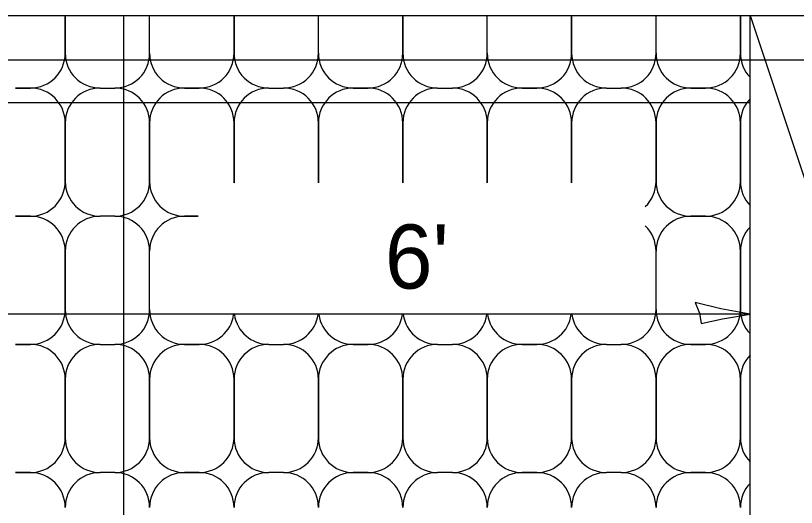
# Model space of a CAD drawing. Extents: x 0 to 2.83, y -0.12 to 1.83.
# Drawn here: x 0.858 to 1.0002, y 1.4835 to 1.573 of the extents above; entities that cross this region are included whole.
import ezdxf

# ---------------------------------------------------------------- set-up
doc = ezdxf.new("R2010")
doc.units = 0
doc.layers.add('RD_Pr_Roadway_Dimensions', color=7, linetype='Continuous')
doc.layers.add('SH_General_Details', color=7, linetype='Continuous')

msp = doc.modelspace()

# ---------------------------------------------------------------- linework, layer by layer
at = {"layer": 'RD_Pr_Roadway_Dimensions'}
for p, q in [((0.8777306488817528, 1.5186865079010523), (0.6497306488817528, 1.5186865079010523)), ((0.9917306488817528, 1.5186865079010523), (0.8777306488817528, 1.5186865079010523))]:
    msp.add_line(p, q, dxfattribs=at)
msp.add_lwpolyline([(0.9817326488761201, 1.5207785078885652), (0.9825466488866106, 1.518856507897625), (0.9828606488769844, 1.5170145078899957), (0.9867306488817528, 1.5178205078842735), (0.9917306488817528, 1.5186865079010523), (0.9863966488709643, 1.5196565078894293)], close=True, dxfattribs=at)
at = {"layer": 'SH_General_Details'}
for p, q in [((0.24806748222019231, 1.5729995912315942), (1.2997618155544592, 1.5729995912315942)), ((0.8670653155511215, 1.5661580078999198), (0.8670653155511215, 1.5729995912315942)), ((0.8670653155511215, 1.5729995912315942), (0.8670653155511215, 1.5661580078999198)), ((0.8670653155511215, 1.5729995912315942), (0.8670653155511215, 1.5661580078999198)), ((0.8777306488817528, 1.230999591231594), (0.8777306488817528, 1.5729995912315942)), ((0.8824299822119966, 1.5661580078999198), (0.8824299822119966, 1.5729995912315942)), ((0.8824299822119966, 1.5661580078999198), (0.8824299822119966, 1.5729995912315942)), ((0.8824299822119966, 1.5661580078999198), (0.8824299822119966, 1.5729995912315942)), ((0.8977946488728716, 1.5661580078999198), (0.8977946488728716, 1.5729995912315942)), ((0.8977946488728716, 1.5729995912315942), (0.8977946488728716, 1.5661580078999198)), ((0.8977946488728716, 1.5729995912315942), (0.8977946488728716, 1.5661580078999198)), ((0.9131593155531182, 1.5661580078999198), (0.9131593155531182, 1.5729995912315942)), ((0.9131593155531182, 1.5661580078999198), (0.9131593155531182, 1.5729995912315942)), ((0.9131593155531182, 1.5661580078999198), (0.9131593155531182, 1.5729995912315942)), ((0.9285239822139933, 1.5661580078999198), (0.9285239822139933, 1.5729995912315942)), ((0.9285239822139933, 1.5729995912315942), (0.9285239822139933, 1.5661580078999198)), ((0.9285239822139933, 1.5729995912315942), (0.9285239822139933, 1.5661580078999198)), ((0.9438886488741234, 1.5661580078999198), (0.9438886488741234, 1.5729995912315942)), ((0.9438886488741234, 1.5661580078999198), (0.9438886488741234, 1.5729995912315942)), ((0.9438886488741234, 1.5661580078999198), (0.9438886488741234, 1.5729995912315942)), ((0.9592533155551151, 1.5661580078999198), (0.9592533155551151, 1.5729995912315942)), ((0.9592533155551151, 1.5729995912315942), (0.9592533155551151, 1.5661580078999198)), ((0.9592533155551151, 1.5729995912315942), (0.9592533155551151, 1.5661580078999198)), ((0.9746179822152451, 1.5661580078999198), (0.9746179822152451, 1.5729995912315942)), ((0.9746179822152451, 1.5661580078999198), (0.9746179822152451, 1.5729995912315942)), ((0.9746179822152451, 1.5661580078999198), (0.9746179822152451, 1.5729995912315942)), ((0.9899826488761201, 1.5661580078999198), (0.9899826488761201, 1.5729995912315942)), ((0.9899826488761201, 1.5729995912315942), (0.9899826488761201, 1.5661580078999198)), ((0.9899826488761201, 1.5729995912315942), (0.9899826488761201, 1.5661580078999198)), ((0.9917306488817528, 1.230999591231594), (0.9917306488817528, 1.5729995912315942)), ((0.9917306488817528, 1.5729995912315942), (1.0297306488817528, 1.458999591231594)), ((0.4510064822105661, 1.5649657578865683), (1.0770707322230533, 1.5649657578865683)), ((0.8580339822044566, 1.5598246745670832), (0.860731982218285, 1.5598246745670832)), ((0.8580339822044566, 1.5598246745670832), (0.860731982218285, 1.5598246745670832)), ((0.860731982218285, 1.5598246745670832), (0.8580339822044566, 1.5598246745670832)), ((0.8733986488847032, 1.5598246745670832), (0.8760966488784149, 1.5598246745670832)), ((0.8733986488847032, 1.5598246745670832), (0.8760966488784149, 1.5598246745670832)), ((0.8887633155455783, 1.5598246745670832), (0.89146131553929, 1.5598246745670832)), ((0.8887633155455783, 1.5598246745670832), (0.89146131553929, 1.5598246745670832)), ((0.89146131553929, 1.5598246745670832), (0.8887633155455783, 1.5598246745670832)), ((0.9041279822057083, 1.5598246745670832), (0.9068259822195366, 1.5598246745670832)), ((0.9041279822057083, 1.5598246745670832), (0.9068259822195366, 1.5598246745670832)), ((0.9194926488867, 1.5598246745670832), (0.9221906488804117, 1.5598246745670832)), ((0.9194926488867, 1.5598246745670832), (0.9221906488804117, 1.5598246745670832)), ((0.9221906488804117, 1.5598246745670832), (0.9194926488867, 1.5598246745670832)), ((0.9348573155468299, 1.5598246745670832), (0.9375553155412868, 1.5598246745670832)), ((0.9348573155468299, 1.5598246745670832), (0.9375553155412868, 1.5598246745670832)), ((0.950221982207705, 1.5598246745670832), (0.9529199822215333, 1.5598246745670832)), ((0.950221982207705, 1.5598246745670832), (0.9529199822215333, 1.5598246745670832)), ((0.9529199822215333, 1.5598246745670832), (0.950221982207705, 1.5598246745670832)), ((0.9655866488879516, 1.5598246745670832), (0.9682846488824084, 1.5598246745670832)), ((0.9655866488879516, 1.5598246745670832), (0.9682846488824084, 1.5598246745670832)), ((0.9809513155488268, 1.5598246745670832), (0.9836493155425384, 1.5598246745670832)), ((0.9809513155488268, 1.5598246745670832), (0.9836493155425384, 1.5598246745670832)), ((0.9836493155425384, 1.5598246745670832), (0.9809513155488268, 1.5598246745670832)), ((0.5357306488817528, 1.5571662578980123), (0.9917306488817528, 1.5571662578980123)), ((0.8670653155511215, 1.5534913412335014), (0.8670653155511215, 1.5428386745656526)), ((0.8670653155511215, 1.5428386745656526), (0.8670653155511215, 1.5534913412335014)), ((0.8824299822119966, 1.5534913412335014), (0.8824299822119966, 1.5428386745656526)), ((0.8824299822119966, 1.5428386745656526), (0.8824299822119966, 1.5534913412335014)), ((0.8977946488728716, 1.5534913412335014), (0.8977946488728716, 1.5428386745656526)), ((0.8977946488728716, 1.5428386745656526), (0.8977946488728716, 1.5534913412335014)), ((0.9131593155531182, 1.5534913412335014), (0.9131593155531182, 1.5428386745656526)), ((0.9131593155531182, 1.5428386745656526), (0.9131593155531182, 1.5534913412335014)), ((0.9285239822139933, 1.5534913412335014), (0.9285239822139933, 1.5428386745656526)), ((0.9285239822139933, 1.5428386745656526), (0.9285239822139933, 1.5534913412335014)), ((0.9438886488741234, 1.5534913412335014), (0.9438886488741234, 1.5428386745656526)), ((0.9438886488741234, 1.5428386745656526), (0.9438886488741234, 1.5534913412335014)), ((0.9592533155551151, 1.5534913412335014), (0.9592533155551151, 1.5428386745656526)), ((0.9592533155551151, 1.5428386745656526), (0.9592533155551151, 1.5534913412335014)), ((0.9746179822152451, 1.5534913412335014), (0.9746179822152451, 1.5428386745656526)), ((0.9746179822152451, 1.5428386745656526), (0.9746179822152451, 1.5534913412335014)), ((0.9899826488761201, 1.5534913412335014), (0.9899826488761201, 1.5428386745656526)), ((0.9899826488761201, 1.5428386745656526), (0.9899826488761201, 1.5534913412335014)), ((0.8580339822044566, 1.536505341232071), (0.860731982218285, 1.536505341232071)), ((0.860731982218285, 1.536505341232071), (0.8580339822044566, 1.536505341232071)), ((0.8760966488784149, 1.536505341232071), (0.8733986488847032, 1.536505341232071)), ((0.8760966488784149, 1.536505341232071), (0.8733986488847032, 1.536505341232071)), ((0.8887633155455783, 1.536505341232071), (0.8912713155416742, 1.536505341232071)), ((0.8912713155416742, 1.536505341232071), (0.8887633155455783, 1.536505341232071)), ((0.9809513155488268, 1.536505341232071), (0.9836493155425384, 1.536505341232071)), ((0.9836493155425384, 1.536505341232071), (0.9809513155488268, 1.536505341232071)), ((0.8670653155511215, 1.5195193412306405), (0.8670653155511215, 1.5301720078984893)), ((0.8670653155511215, 1.5301720078984893), (0.8670653155511215, 1.5195193412306405)), ((0.8670653155511215, 1.5301720078984893), (0.8670653155511215, 1.5195193412306405)), ((0.8824299822119966, 1.5195193412306405), (0.8824299822119966, 1.5301720078984893)), ((0.8824299822119966, 1.5195193412306405), (0.8824299822119966, 1.5301720078984893)), ((0.8824299822119966, 1.5195193412306405), (0.8824299822119966, 1.5301720078984893)), ((0.9746179822152451, 1.5195193412306405), (0.9746179822152451, 1.5301720078984893)), ((0.9746179822152451, 1.5195193412306405), (0.9746179822152451, 1.5301720078984893)), ((0.9746179822152451, 1.5195193412306405), (0.9746179822152451, 1.5301720078984893)), ((0.9899826488761201, 1.5195193412306405), (0.9899826488761201, 1.5301720078984893)), ((0.9899826488761201, 1.5301720078984893), (0.9899826488761201, 1.5195193412306405)), ((0.9899826488761201, 1.5301720078984893), (0.9899826488761201, 1.5195193412306405)), ((0.8580339822044566, 1.5131860078970587), (0.860731982218285, 1.5131860078970587)), ((0.8580339822044566, 1.5131860078970587), (0.860731982218285, 1.5131860078970587)), ((0.860731982218285, 1.5131860078970587), (0.8580339822044566, 1.5131860078970587)), ((0.8733986488847032, 1.5131860078970587), (0.8760966488784149, 1.5131860078970587)), ((0.8733986488847032, 1.5131860078970587), (0.8760966488784149, 1.5131860078970587)), ((0.8887633155455783, 1.5131860078970587), (0.89146131553929, 1.5131860078970587)), ((0.8887633155455783, 1.5131860078970587), (0.89146131553929, 1.5131860078970587)), ((0.89146131553929, 1.5131860078970587), (0.8887633155455783, 1.5131860078970587)), ((0.9041279822057083, 1.5131860078970587), (0.9068259822195366, 1.5131860078970587)), ((0.9041279822057083, 1.5131860078970587), (0.9068259822195366, 1.5131860078970587)), ((0.9194926488867, 1.5131860078970587), (0.9221906488804117, 1.5131860078970587)), ((0.9194926488867, 1.5131860078970587), (0.9221906488804117, 1.5131860078970587)), ((0.9221906488804117, 1.5131860078970587), (0.9194926488867, 1.5131860078970587)), ((0.9348573155468299, 1.5131860078970587), (0.9375553155412868, 1.5131860078970587)), ((0.9348573155468299, 1.5131860078970587), (0.9375553155412868, 1.5131860078970587)), ((0.950221982207705, 1.5131860078970587), (0.9529199822215333, 1.5131860078970587)), ((0.950221982207705, 1.5131860078970587), (0.9529199822215333, 1.5131860078970587)), ((0.9529199822215333, 1.5131860078970587), (0.950221982207705, 1.5131860078970587)), ((0.9655866488879516, 1.5131860078970587), (0.9682846488824084, 1.5131860078970587)), ((0.9655866488879516, 1.5131860078970587), (0.9682846488824084, 1.5131860078970587)), ((0.9809513155488268, 1.5131860078970587), (0.9836493155425384, 1.5131860078970587)), ((0.9809513155488268, 1.5131860078970587), (0.9836493155425384, 1.5131860078970587)), ((0.9836493155425384, 1.5131860078970587), (0.9809513155488268, 1.5131860078970587)), ((0.8670653155511215, 1.5068526745642221), (0.8670653155511215, 1.4962000078956283)), ((0.8670653155511215, 1.4962000078956283), (0.8670653155511215, 1.5068526745642221)), ((0.8824299822119966, 1.5068526745642221), (0.8824299822119966, 1.4962000078956283)), ((0.8824299822119966, 1.4962000078956283), (0.8824299822119966, 1.5068526745642221)), ((0.8977946488728716, 1.5068526745642221), (0.8977946488728716, 1.4962000078956283)), ((0.8977946488728716, 1.4962000078956283), (0.8977946488728716, 1.5068526745642221)), ((0.9131593155531182, 1.5068526745642221), (0.9131593155531182, 1.4962000078956283)), ((0.9131593155531182, 1.4962000078956283), (0.9131593155531182, 1.5068526745642221)), ((0.9285239822139933, 1.5068526745642221), (0.9285239822139933, 1.4962000078956283)), ((0.9285239822139933, 1.4962000078956283), (0.9285239822139933, 1.5068526745642221)), ((0.9438886488741234, 1.5068526745642221), (0.9438886488741234, 1.4962000078956283)), ((0.9438886488741234, 1.4962000078956283), (0.9438886488741234, 1.5068526745642221)), ((0.9592533155551151, 1.5068526745642221), (0.9592533155551151, 1.4962000078956283)), ((0.9592533155551151, 1.4962000078956283), (0.9592533155551151, 1.5068526745642221)), ((0.9746179822152451, 1.5068526745642221), (0.9746179822152451, 1.4962000078956283)), ((0.9746179822152451, 1.4962000078956283), (0.9746179822152451, 1.5068526745642221)), ((0.9899826488761201, 1.5068526745642221), (0.9899826488761201, 1.4962000078956283)), ((0.9899826488761201, 1.4962000078956283), (0.9899826488761201, 1.5068526745642221)), ((0.8580339822044566, 1.4898666745627915), (0.860731982218285, 1.4898666745627915)), ((0.860731982218285, 1.4898666745627915), (0.8580339822044566, 1.4898666745627915)), ((0.8760966488784149, 1.4898666745627915), (0.8733986488847032, 1.4898666745627915)), ((0.8760966488784149, 1.4898666745627915), (0.8733986488847032, 1.4898666745627915)), ((0.8887633155455783, 1.4898666745627915), (0.89146131553929, 1.4898666745627915)), ((0.89146131553929, 1.4898666745627915), (0.8887633155455783, 1.4898666745627915)), ((0.9068259822195366, 1.4898666745627915), (0.9041279822057083, 1.4898666745627915)), ((0.9068259822195366, 1.4898666745627915), (0.9041279822057083, 1.4898666745627915)), ((0.9194926488867, 1.4898666745627915), (0.9221906488804117, 1.4898666745627915)), ((0.9221906488804117, 1.4898666745627915), (0.9194926488867, 1.4898666745627915)), ((0.9375553155412868, 1.4898666745627915), (0.9348573155468299, 1.4898666745627915)), ((0.9375553155412868, 1.4898666745627915), (0.9348573155468299, 1.4898666745627915)), ((0.950221982207705, 1.4898666745627915), (0.9529199822215333, 1.4898666745627915)), ((0.9529199822215333, 1.4898666745627915), (0.950221982207705, 1.4898666745627915)), ((0.9682846488824084, 1.4898666745627915), (0.9655866488879516, 1.4898666745627915)), ((0.9682846488824084, 1.4898666745627915), (0.9655866488879516, 1.4898666745627915)), ((0.9809513155488268, 1.4898666745627915), (0.9836493155425384, 1.4898666745627915)), ((0.9836493155425384, 1.4898666745627915), (0.9809513155488268, 1.4898666745627915))]:
    msp.add_line(p, q, dxfattribs=at)
for centre, start, end in [((0.8607311135200754, 1.5661585132280982), 270, 360), ((0.8733977801864937, 1.5661585132280982), 180, 270), ((0.8760957801809505, 1.5661585132280982), 270, 360), ((0.8887624468473687, 1.5661585132280982), 180, 270), ((0.8914604468410805, 1.5661585132280982), 270, 360), ((0.9041271135082438, 1.5661585132280982), 180, 270), ((0.9068251135019556, 1.5661585132280982), 270, 360), ((0.9194917801683739, 1.5661585132280982), 180, 270), ((0.9221897801822021, 1.5661585132280982), 270, 360), ((0.9348564468493655, 1.5661585132280982), 180, 270), ((0.9375544468430772, 1.5661585132280982), 270, 360), ((0.9502211135094956, 1.5661585132280982), 180, 270), ((0.9529191135039523, 1.5661585132280982), 270, 360), ((0.9655857801703707, 1.5661585132280982), 180, 270), ((0.9682837801841989, 1.5661585132280982), 270, 360), ((0.9809504468506172, 1.5661585132280982), 180, 270), ((0.983648446845074, 1.5661585132280982), 270, 360), ((0.9963151135114923, 1.5661585132280982), 180, 223.6142972222222), ((0.8607311135200754, 1.5534918465616798), 0, 90), ((0.8733977801864937, 1.5534918465616798), 90, 180), ((0.8760957801809505, 1.5534918465616798), 0, 90), ((0.8887624468473687, 1.5534918465616798), 90, 180), ((0.8914604468410805, 1.5534918465616798), 0, 90), ((0.9041271135082438, 1.5534918465616798), 90, 180), ((0.9068251135019556, 1.5534918465616798), 0, 90), ((0.9194917801683739, 1.5534918465616798), 90, 180), ((0.9221897801822021, 1.5534918465616798), 0, 90), ((0.9348564468493655, 1.5534918465616798), 90, 180), ((0.9375544468430772, 1.5534918465616798), 0, 90), ((0.9502211135094956, 1.5534918465616798), 90, 180), ((0.9529191135039523, 1.5534918465616798), 0, 90), ((0.9655857801703707, 1.5534918465616798), 90, 180), ((0.9682837801841989, 1.5534918465616798), 0, 90), ((0.9809504468506172, 1.5534918465616798), 90, 180), ((0.983648446845074, 1.5534918465616798), 0, 90), ((0.9963151135114923, 1.5534918465616798), 136.3857027777778, 180), ((0.8607311135200754, 1.542839179893831), 270, 360), ((0.8733977801864937, 1.542839179893831), 180, 270), ((0.8760957801809505, 1.542839179893831), 270, 360), ((0.8887624468473687, 1.542839179893831), 180, 270), ((0.8914604468410805, 1.542839179893831), 357.5355361111111, 360), ((0.9041271135082438, 1.542839179893831), 180, 182.4644638888889), ((0.9068251135019556, 1.542839179893831), 357.5355361111111, 360), ((0.9194917801683739, 1.542839179893831), 180, 182.4644638888889), ((0.9221897801822021, 1.542839179893831), 357.5355361111111, 360), ((0.9348564468493655, 1.542839179893831), 180, 182.4644638888889), ((0.9375544468430772, 1.542839179893831), 357.5355361111111, 360), ((0.9502211135094956, 1.542839179893831), 180, 182.4644638888889), ((0.9529191135039523, 1.542839179893831), 357.5355361111111, 360), ((0.9655857801703707, 1.542839179893831), 180, 182.4644638888889), ((0.9682837801841989, 1.542839179893831), 313.6697222222222, 360), ((0.9809504468506172, 1.542839179893831), 180, 270), ((0.983648446845074, 1.542839179893831), 270, 360), ((0.9963151135114923, 1.542839179893831), 180, 223.6142972222222), ((0.8607311135200754, 1.5301725132266677), 0, 90), ((0.8733977801864937, 1.5301725132266677), 90, 180), ((0.8760957801809505, 1.5301725132266677), 0, 90), ((0.8887624468473687, 1.5301725132266677), 90, 180), ((0.9809504468506172, 1.5301725132266677), 90, 180), ((0.983648446845074, 1.5301725132266677), 0, 90), ((0.9682837801841989, 1.5301725132266677), 0, 46.33027777777778), ((0.9963151135114923, 1.5301725132266677), 136.3857027777778, 180), ((0.8607311135200754, 1.5195198465588189), 270, 360), ((0.8733977801864937, 1.5195198465588189), 180, 270), ((0.8760957801809505, 1.5195198465588189), 270, 360), ((0.8887624468473687, 1.5195198465588189), 180, 270), ((0.9682837801841989, 1.5195198465588189), 270, 360), ((0.9809504468506172, 1.5195198465588189), 180, 270), ((0.983648446845074, 1.5195198465588189), 270, 360), ((0.9963151135114923, 1.5195198465588189), 180, 223.6142972222222), ((0.8914604468410805, 1.5195198465588189), 270, 351.7351138888889), ((0.9041271135082438, 1.5195198465588189), 188.2648861111111, 270), ((0.9068251135019556, 1.5195198465588189), 270, 351.7351138888889), ((0.9194917801683739, 1.5195198465588189), 188.26488611111108, 270), ((0.9221897801822021, 1.5195198465588189), 270, 351.7351138888889), ((0.9348564468493655, 1.5195198465588189), 188.2648861111111, 270), ((0.9375544468430772, 1.5195198465588189), 270, 351.7351138888889), ((0.9502211135094956, 1.5195198465588189), 188.26488611111108, 270), ((0.9529191135039523, 1.5195198465588189), 270, 351.7351138888889), ((0.9655857801703707, 1.5195198465588189), 188.2648861111111, 270), ((0.8607311135200754, 1.5068531798924005), 0, 90), ((0.8733977801864937, 1.5068531798924005), 90, 180), ((0.8760957801809505, 1.5068531798924005), 0, 90), ((0.8887624468473687, 1.5068531798924005), 90, 180), ((0.8914604468410805, 1.5068531798924005), 0, 90), ((0.9041271135082438, 1.5068531798924005), 90, 180), ((0.9068251135019556, 1.5068531798924005), 0, 90), ((0.9194917801683739, 1.5068531798924005), 90, 180), ((0.9221897801822021, 1.5068531798924005), 0, 90), ((0.9348564468493655, 1.5068531798924005), 90, 180), ((0.9375544468430772, 1.5068531798924005), 0, 90), ((0.9502211135094956, 1.5068531798924005), 90, 180), ((0.9529191135039523, 1.5068531798924005), 0, 90), ((0.9655857801703707, 1.5068531798924005), 90, 180), ((0.9682837801841989, 1.5068531798924005), 0, 90), ((0.9809504468506172, 1.5068531798924005), 90, 180), ((0.983648446845074, 1.5068531798924005), 0, 90), ((0.9963151135114923, 1.5068531798924005), 136.3857027777778, 180), ((0.8607311135200754, 1.4962005132238065), 270, 360), ((0.8733977801864937, 1.4962005132238065), 180, 270), ((0.8760957801809505, 1.4962005132238065), 270, 360), ((0.8887624468473687, 1.4962005132238065), 180, 270), ((0.8914604468410805, 1.4962005132238065), 270, 360), ((0.9041271135082438, 1.4962005132238065), 180, 270), ((0.9068251135019556, 1.4962005132238065), 270, 360), ((0.9194917801683739, 1.4962005132238065), 180, 270), ((0.9221897801822021, 1.4962005132238065), 270, 360), ((0.9348564468493655, 1.4962005132238065), 180, 270), ((0.9375544468430772, 1.4962005132238065), 270, 360), ((0.9502211135094956, 1.4962005132238065), 180, 270), ((0.9529191135039523, 1.4962005132238065), 270, 360), ((0.9655857801703707, 1.4962005132238065), 180, 270), ((0.9682837801841989, 1.4962005132238065), 270, 360), ((0.9809504468506172, 1.4962005132238065), 180, 270), ((0.983648446845074, 1.4962005132238065), 270, 360), ((0.9963151135114923, 1.4962005132238065), 180, 223.6142972222222), ((0.8607311135200754, 1.4835338465573884), 0, 90), ((0.8733977801864937, 1.4835338465573884), 90, 180), ((0.8760957801809505, 1.4835338465573884), 0, 90), ((0.8887624468473687, 1.4835338465573884), 90, 180), ((0.8914604468410805, 1.4835338465573884), 0, 90), ((0.9041271135082438, 1.4835338465573884), 90, 180), ((0.9068251135019556, 1.4835338465573884), 0, 90), ((0.9194917801683739, 1.4835338465573884), 90, 180), ((0.9221897801822021, 1.4835338465573884), 0, 90), ((0.9348564468493655, 1.4835338465573884), 90, 180), ((0.9375544468430772, 1.4835338465573884), 0, 90), ((0.9502211135094956, 1.4835338465573884), 90, 180), ((0.9529191135039523, 1.4835338465573884), 0, 90), ((0.9655857801703707, 1.4835338465573884), 90, 180), ((0.9682837801841989, 1.4835338465573884), 0, 90), ((0.9809504468506172, 1.4835338465573884), 90, 180), ((0.983648446845074, 1.4835338465573884), 0, 90), ((0.9963151135114923, 1.4835338465573884), 136.3857027777778, 180)]:
    msp.add_arc(centre, 0.006333333333333333, start, end, dxfattribs=at)

# ---------------------------------------------------------------- texts
at = {"layer": 'RD_Pr_Roadway_Dimensions'}
msp.add_text("6'", height=0.011666669999999999, dxfattribs=at).set_placement((0.9252560558454725, 1.523335718254248))

doc.saveas('drawing.dxf')
